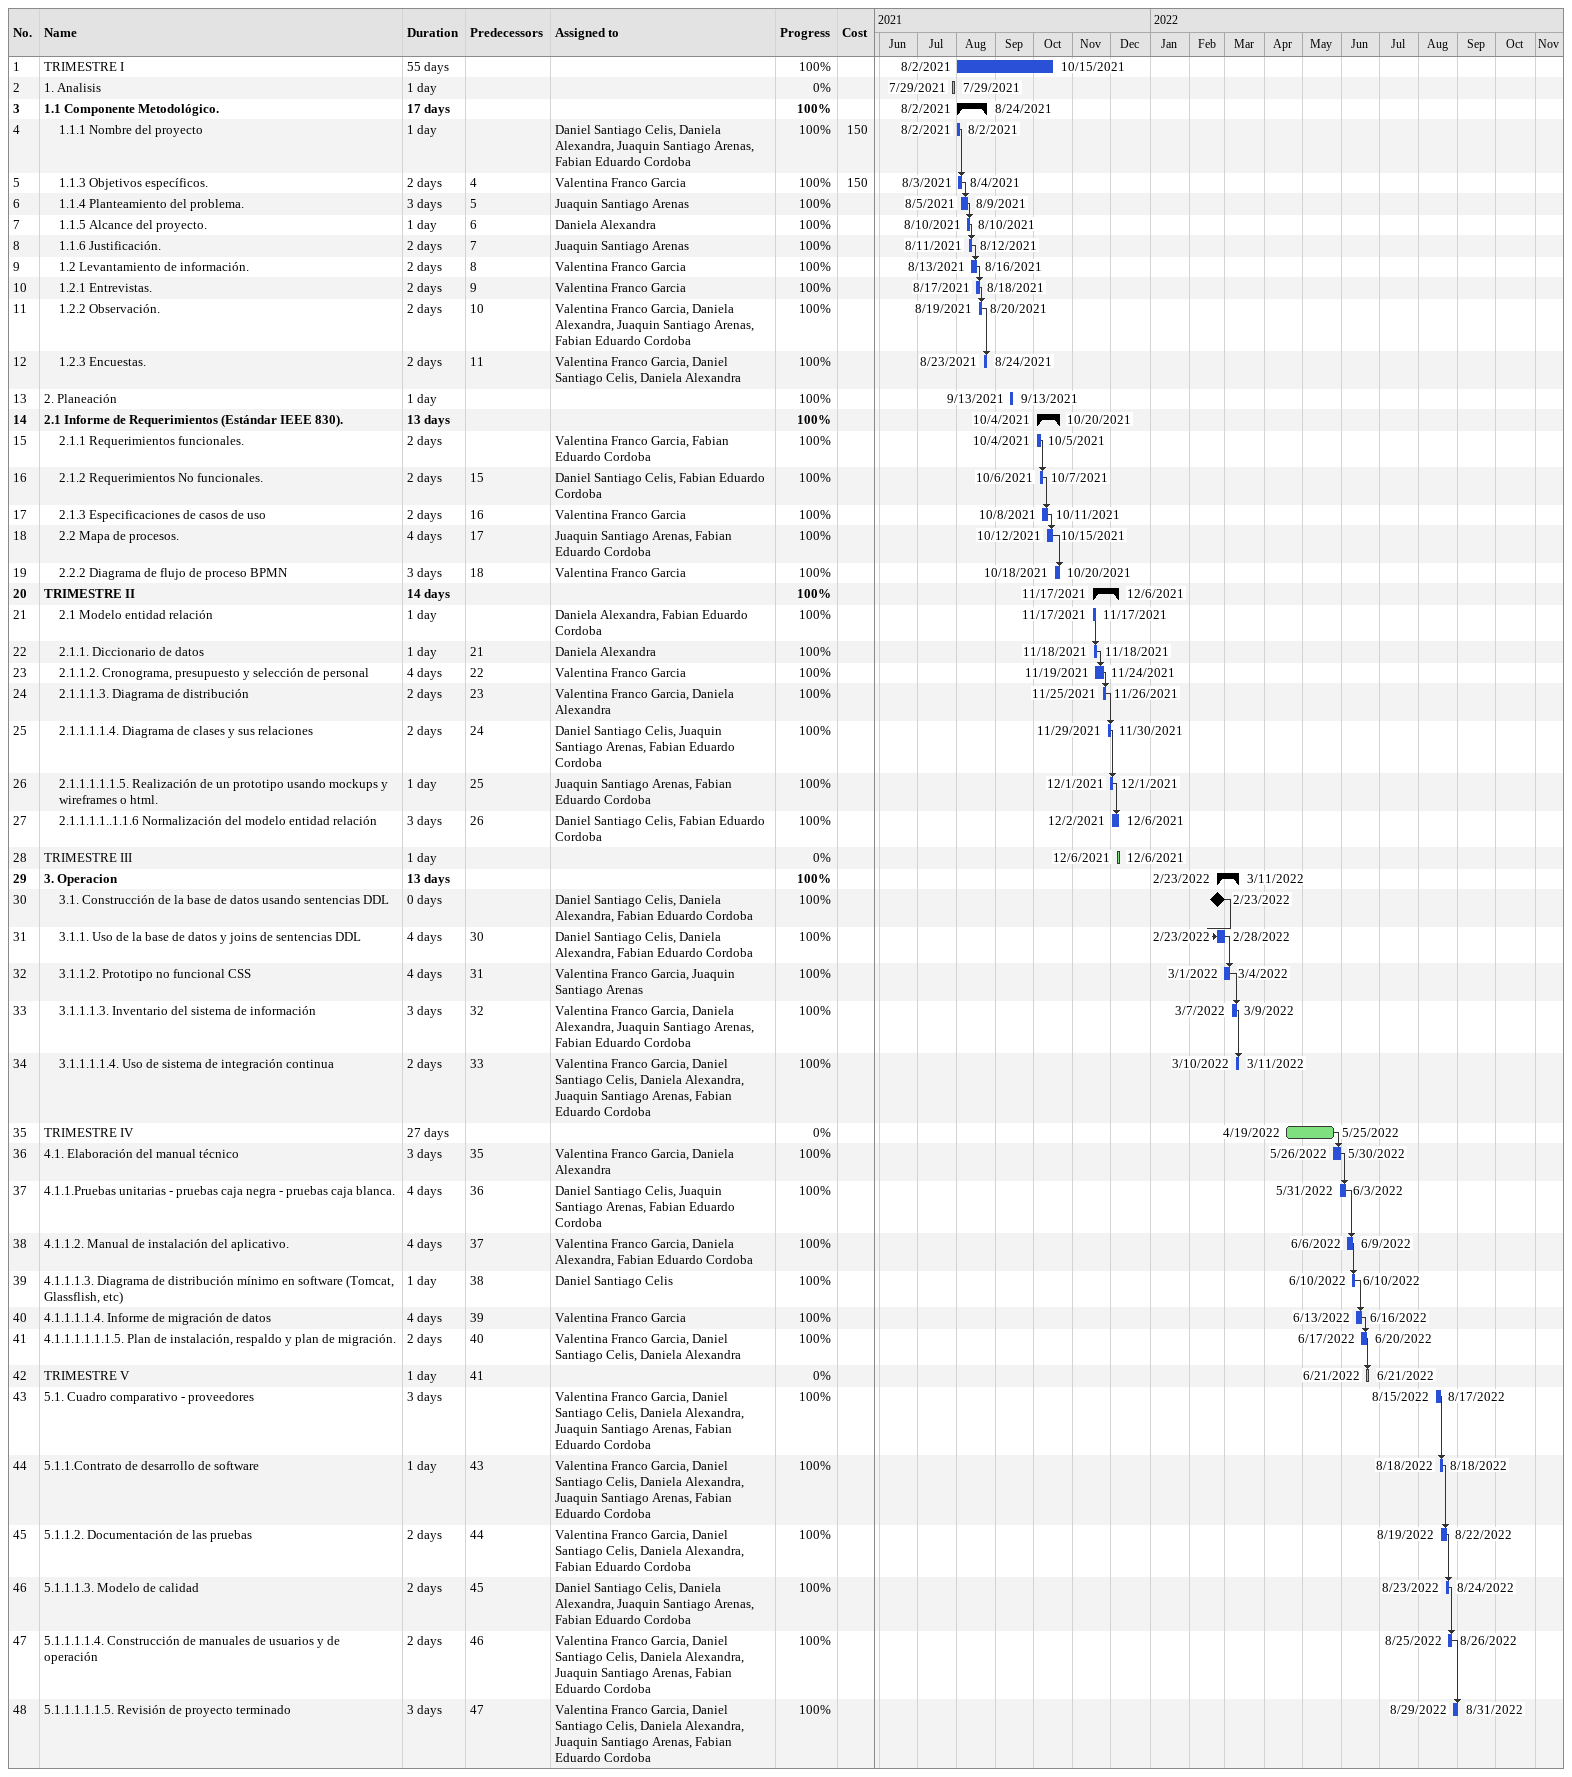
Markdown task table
| ID | Level | Task | Duration | Start | Finish | Predecessors | Resources | % complete | Cost |
|---|---|---|---|---|---|---|---|---|---|
| 1 | 1 | TRIMESTRE I | 55d | 2021-08-02 | 2021-10-15 |  |  | 100 |  |
| 2 | 1 | 1. Analisis | 1d | 2021-07-29 | 2021-07-29 |  |  | 0 |  |
| 3 | 1 | **1.1 Componente Metodológico.** | 17d | 2021-08-02 | 2021-08-24 |  |  | 100 |  |
| 4 | 2 | 1.1.1 Nombre del proyecto | 1d | 2021-08-02 | 2021-08-02 |  | Daniel Santiago Celis, Daniela Alexandra, Juaquin Santiago Arenas, Fabian Eduardo Cordoba | 100 | 150 |
| 5 | 2 | 1.1.3 Objetivos específicos. | 2d | 2021-08-03 | 2021-08-04 | 4 | Valentina Franco Garcia | 100 | 150 |
| 6 | 2 | 1.1.4 Planteamiento del problema. | 3d | 2021-08-05 | 2021-08-09 | 5 | Juaquin Santiago Arenas | 100 |  |
| 7 | 2 | 1.1.5 Alcance del proyecto. | 1d | 2021-08-10 | 2021-08-10 | 6 | Daniela Alexandra | 100 |  |
| 8 | 2 | 1.1.6 Justificación. | 2d | 2021-08-11 | 2021-08-12 | 7 | Juaquin Santiago Arenas | 100 |  |
| 9 | 2 | 1.2 Levantamiento de información. | 2d | 2021-08-13 | 2021-08-16 | 8 | Valentina Franco Garcia | 100 |  |
| 10 | 2 | 1.2.1 Entrevistas. | 2d | 2021-08-17 | 2021-08-18 | 9 | Valentina Franco Garcia | 100 |  |
| 11 | 2 | 1.2.2 Observación. | 2d | 2021-08-19 | 2021-08-20 | 10 | Valentina Franco Garcia, Daniela Alexandra, Juaquin Santiago Arenas, Fabian Eduardo Cordoba | 100 |  |
| 12 | 2 | 1.2.3 Encuestas. | 2d | 2021-08-23 | 2021-08-24 | 11 | Valentina Franco Garcia, Daniel Santiago Celis, Daniela Alexandra | 100 |  |
| 13 | 1 | 2. Planeación | 1d | 2021-09-13 | 2021-09-13 |  |  | 100 |  |
| 14 | 1 | **2.1 Informe de Requerimientos (Estándar IEEE 830).** | 13d | 2021-10-04 | 2021-10-20 |  |  | 100 |  |
| 15 | 2 | 2.1.1 Requerimientos funcionales. | 2d | 2021-10-04 | 2021-10-05 |  | Valentina Franco Garcia, Fabian Eduardo Cordoba | 100 |  |
| 16 | 2 | 2.1.2 Requerimientos No funcionales. | 2d | 2021-10-06 | 2021-10-07 | 15 | Daniel Santiago Celis, Fabian Eduardo Cordoba | 100 |  |
| 17 | 2 | 2.1.3 Especificaciones de casos de uso | 2d | 2021-10-08 | 2021-10-11 | 16 | Valentina Franco Garcia | 100 |  |
| 18 | 2 | 2.2 Mapa de procesos. | 4d | 2021-10-12 | 2021-10-15 | 17 | Juaquin Santiago Arenas, Fabian Eduardo Cordoba | 100 |  |
| 19 | 2 | 2.2.2 Diagrama de flujo de proceso BPMN | 3d | 2021-10-18 | 2021-10-20 | 18 | Valentina Franco Garcia | 100 |  |
| 20 | 1 | **TRIMESTRE II** | 14d | 2021-11-17 | 2021-12-06 |  |  | 100 |  |
| 21 | 2 | 2.1 Modelo entidad relación | 1d | 2021-11-17 | 2021-11-17 |  | Daniela Alexandra, Fabian Eduardo Cordoba | 100 |  |
| 22 | 2 | 2.1.1. Diccionario de datos | 1d | 2021-11-18 | 2021-11-18 | 21 | Daniela Alexandra | 100 |  |
| 23 | 2 | 2.1.1.2. Cronograma, presupuesto y selección de personal | 4d | 2021-11-19 | 2021-11-24 | 22 | Valentina Franco Garcia | 100 |  |
| 24 | 2 | 2.1.1.1.3. Diagrama de distribución | 2d | 2021-11-25 | 2021-11-26 | 23 | Valentina Franco Garcia, Daniela Alexandra | 100 |  |
| 25 | 2 | 2.1.1.1.1.4. Diagrama de clases y sus relaciones | 2d | 2021-11-29 | 2021-11-30 | 24 | Daniel Santiago Celis, Juaquin Santiago Arenas, Fabian Eduardo Cordoba | 100 |  |
| 26 | 2 | 2.1.1.1.1.1.5. Realización de un prototipo usando mockups y wireframes o html. | 1d | 2021-12-01 | 2021-12-01 | 25 | Juaquin Santiago Arenas, Fabian Eduardo Cordoba | 100 |  |
| 27 | 2 | 2.1.1.1.1..1.1.6 Normalización del modelo entidad relación | 3d | 2021-12-02 | 2021-12-06 | 26 | Daniel Santiago Celis, Fabian Eduardo Cordoba | 100 |  |
| 28 | 1 | TRIMESTRE III | 1d | 2021-12-06 | 2021-12-06 |  |  | 0 |  |
| 29 | 1 | **3. Operacion** | 13d | 2022-02-23 | 2022-03-11 |  |  | 100 |  |
| 30 | 2 | 3.1. Construcción de la base de datos usando sentencias DDL | 0d | 2022-02-23 | 2022-02-23 |  | Daniel Santiago Celis, Daniela Alexandra, Fabian Eduardo Cordoba | 100 |  |
| 31 | 2 | 3.1.1. Uso de la base de datos y joins de sentencias DDL | 4d | 2022-02-23 | 2022-02-28 | 30 | Daniel Santiago Celis, Daniela Alexandra, Fabian Eduardo Cordoba | 100 |  |
| 32 | 2 | 3.1.1.2. Prototipo no funcional CSS | 4d | 2022-03-01 | 2022-03-04 | 31 | Valentina Franco Garcia, Juaquin Santiago Arenas | 100 |  |
| 33 | 2 | 3.1.1.1.3. Inventario del sistema de información | 3d | 2022-03-07 | 2022-03-09 | 32 | Valentina Franco Garcia, Daniela Alexandra, Juaquin Santiago Arenas, Fabian Eduardo Cordoba | 100 |  |
| 34 | 2 | 3.1.1.1.1.4. Uso de sistema de integración continua | 2d | 2022-03-10 | 2022-03-11 | 33 | Valentina Franco Garcia, Daniel Santiago Celis, Daniela Alexandra, Juaquin Santiago Arenas, Fabian Eduardo Cordoba | 100 |  |
| 35 | 1 | TRIMESTRE IV | 27d | 2022-04-19 | 2022-05-25 |  |  | 0 |  |
| 36 | 1 | 4.1. Elaboración del manual técnico | 3d | 2022-05-26 | 2022-05-30 | 35 | Valentina Franco Garcia, Daniela Alexandra | 100 |  |
| 37 | 1 | 4.1.1.Pruebas unitarias - pruebas caja negra - pruebas caja blanca. | 4d | 2022-05-31 | 2022-06-03 | 36 | Daniel Santiago Celis, Juaquin Santiago Arenas, Fabian Eduardo Cordoba | 100 |  |
| 38 | 1 | 4.1.1.2. Manual de instalación del aplicativo. | 4d | 2022-06-06 | 2022-06-09 | 37 | Valentina Franco Garcia, Daniela Alexandra, Fabian Eduardo Cordoba | 100 |  |
| 39 | 1 | 4.1.1.1.3. Diagrama de distribución mínimo en software (Tomcat, Glassflish, etc) | 1d | 2022-06-10 | 2022-06-10 | 38 | Daniel Santiago Celis | 100 |  |
| 40 | 1 | 4.1.1.1.1.4. Informe de migración de datos | 4d | 2022-06-13 | 2022-06-16 | 39 | Valentina Franco Garcia | 100 |  |
| 41 | 1 | 4.1.1.1.1.1.1.5. Plan de instalación, respaldo y plan de migración. | 2d | 2022-06-17 | 2022-06-20 | 40 | Valentina Franco Garcia, Daniel Santiago Celis, Daniela Alexandra | 100 |  |
| 42 | 1 | TRIMESTRE V | 1d | 2022-06-21 | 2022-06-21 | 41 |  | 0 |  |
| 43 | 1 | 5.1. Cuadro comparativo - proveedores | 3d | 2022-08-15 | 2022-08-17 |  | Valentina Franco Garcia, Daniel Santiago Celis, Daniela Alexandra, Juaquin Santiago Arenas, Fabian Eduardo Cordoba | 100 |  |
| 44 | 1 | 5.1.1.Contrato de desarrollo de software | 1d | 2022-08-18 | 2022-08-18 | 43 | Valentina Franco Garcia, Daniel Santiago Celis, Daniela Alexandra, Juaquin Santiago Arenas, Fabian Eduardo Cordoba | 100 |  |
| 45 | 1 | 5.1.1.2. Documentación de las pruebas | 2d | 2022-08-19 | 2022-08-22 | 44 | Valentina Franco Garcia, Daniel Santiago Celis, Daniela Alexandra, Fabian Eduardo Cordoba | 100 |  |
| 46 | 1 | 5.1.1.1.3. Modelo de calidad | 2d | 2022-08-23 | 2022-08-24 | 45 | Daniel Santiago Celis, Daniela Alexandra, Juaquin Santiago Arenas, Fabian Eduardo Cordoba | 100 |  |
| 47 | 1 | 5.1.1.1.1.4. Construcción de manuales de usuarios y de operación | 2d | 2022-08-25 | 2022-08-26 | 46 | Valentina Franco Garcia, Daniel Santiago Celis, Daniela Alexandra, Juaquin Santiago Arenas, Fabian Eduardo Cordoba | 100 |  |
| 48 | 1 | 5.1.1.1.1.1.5. Revisión de proyecto terminado | 3d | 2022-08-29 | 2022-08-31 | 47 | Valentina Franco Garcia, Daniel Santiago Celis, Daniela Alexandra, Juaquin Santiago Arenas, Fabian Eduardo Cordoba | 100 |  |
